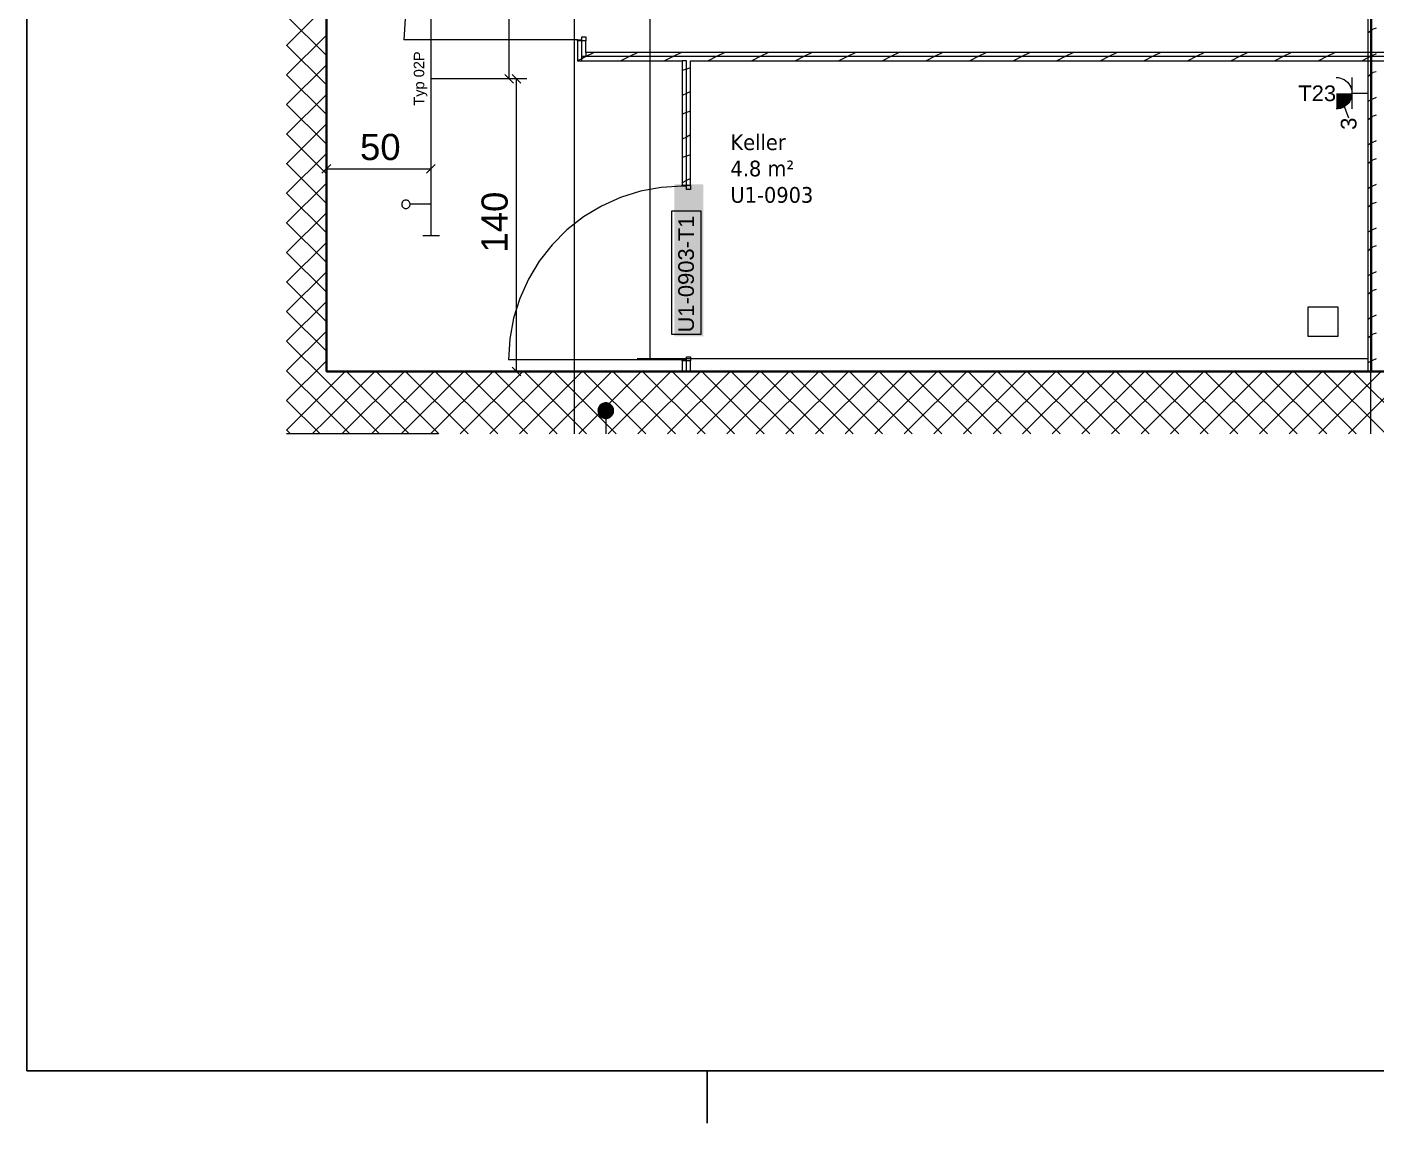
# Model space of a CAD drawing. Extents: x -1132 to 613, y -179 to 712.
# Drawn here: x -1132.4 to -1003.5, y -179.5 to -74.7 of the extents above; entities that cross this region are included whole.
import ezdxf
from ezdxf.lldxf.tags import DXFTag

# ---------------------------------------------------------------- set-up
doc = ezdxf.new("R2010")
doc.units = 0
doc.layers.get('0').update_dxf_attribs({"lineweight": 13})
for name, color, linetype, lineweight in [('A-AREA-____-IDEN', 7, 'Continuous', 5), ('A-DOOR-____-IDEN', 7, 'Continuous', 5), ('A-DOOR-FRAM-MCUT', 7, 'Continuous', 9), ('A-DOOR-OPNG-OTLN', 7, 'Continuous', 9), ('A-FLOR-____-OVHD', 7, 'Strichpunkt - Fein', 9), ('A-WALL-____-MCUT', 7, 'Continuous', 35), ('A-WALL-____-PATT', 7, 'Continuous', 35), ('A-WALL-FNSH-MCUT', 7, 'Continuous', 35), ('S-GRID-____-OTLN', 7, 'Continuous', 5)]:
    doc.layers.add(name, color=color, linetype=linetype, lineweight=lineweight)
for name, color, linetype, lineweight, true_color in [('EL01_VVV_Mass', 7, 'Continuous', 13, 0xb2b200), ('EL01_WAN_Kraft', 1, 'Continuous', 13, 0xff0000), ('EL01_WAN_Leuchten', 7, 'Continuous', 13, 0x0080ff), ('EL01_WAN_Leuchtentyp', 7, 'Continuous', 13, 0x0099ff), ('EL01_WAN_Potentialausgleich', 1, 'Continuous', 13, 0xff0000)]:
    doc.layers.add(name, color=color, linetype=linetype, lineweight=lineweight, true_color=true_color)
doc.styles.get("Standard").update_dxf_attribs({"font": 'arial.ttf'})
tags = doc.linetypes.add('_Rasterlinie_', pattern=[0.375, 0.2, -0.05, 0.075, -0.05]).pattern_tags.tags
tags[10:11] = [DXFTag(74, 4), DXFTag(75, 0), DXFTag(340, '0'), DXFTag(46, 1.0), DXFTag(50, 0.0), DXFTag(44, 0.0), DXFTag(45, 0.0)]
tags[8:9] = [DXFTag(74, 4), DXFTag(75, 0), DXFTag(340, '0'), DXFTag(46, 1.0), DXFTag(50, 0.0), DXFTag(44, 0.0), DXFTag(45, 0.0)]
tags[6:7] = [DXFTag(74, 4), DXFTag(75, 0), DXFTag(340, '0'), DXFTag(46, 1.0), DXFTag(50, 0.0), DXFTag(44, 0.0), DXFTag(45, 0.0)]
tags[4:5] = [DXFTag(74, 4), DXFTag(75, 0), DXFTag(340, '0'), DXFTag(46, 1.0), DXFTag(50, 0.0), DXFTag(44, 0.0), DXFTag(45, 0.0)]
tags = doc.linetypes.add('Strichpunkt - Fein', pattern=[0.2, 0.1, -0.05, 0, -0.05]).pattern_tags.tags
tags[10:11] = [DXFTag(74, 4), DXFTag(75, 0), DXFTag(340, '0'), DXFTag(46, 1.0), DXFTag(50, 0.0), DXFTag(44, 0.0), DXFTag(45, 0.0)]
tags[8:9] = [DXFTag(74, 4), DXFTag(75, 0), DXFTag(340, '0'), DXFTag(46, 1.0), DXFTag(50, 0.0), DXFTag(44, 0.0), DXFTag(45, 0.0)]
tags[6:7] = [DXFTag(74, 4), DXFTag(75, 0), DXFTag(340, '0'), DXFTag(46, 1.0), DXFTag(50, 0.0), DXFTag(44, 0.0), DXFTag(45, 0.0)]
tags[4:5] = [DXFTag(74, 4), DXFTag(75, 0), DXFTag(340, '0'), DXFTag(46, 1.0), DXFTag(50, 0.0), DXFTag(44, 0.0), DXFTag(45, 0.0)]

# ---------------------------------------------------------------- blocks, each defined once
blk = doc.blocks.new('Referenz-A0UNPDE96I', base_point=(-1115.89, -117.37))
at = {"layer": 'A-DOOR-____-IDEN', "color": 0, "linetype": 'Continuous', "ltscale": 0.13}
for p, q in [((-1070.81, -104.1), (-1070.81, -92.26)), ((-1070.81, -92.26), (-1068.03, -92.26)), ((-1068.03, -92.26), (-1068.03, -104.1)), ((-1068.03, -104.1), (-1070.81, -104.1))]:
    blk.add_line(p, q, dxfattribs=at)
at = {"layer": 'A-DOOR-____-IDEN', "color": 7, "linetype": 'Continuous', "ltscale": 0.13, "true_color": 0xffffff}
for points in [[(-1070.56, -104.27), (-1067.8, -104.27), (-1070.56, -89.73)], [(-1067.8, -104.27), (-1070.56, -89.73), (-1067.8, -89.73)]]:
    blk.add_solid(points, dxfattribs=at)
at = {"layer": 'A-DOOR-FRAM-MCUT', "color": 0, "linetype": 'Continuous', "ltscale": 0.13}
for p, q in [((-1079.81, -75.93), (-1079.41, -75.93)), ((-1079.81, -76.03), (-1079.81, -75.93)), ((-1079.01, -76.03), (-1079.81, -76.03)), ((-1079.41, -75.63), (-1079.01, -75.63)), ((-1079.41, -75.93), (-1079.41, -75.63)), ((-1079.01, -75.63), (-1079.01, -76.03)), ((-1069.81, -89.82), (-1069.01, -89.82)), ((-1069.81, -89.92), (-1069.81, -89.82)), ((-1069.41, -89.92), (-1069.81, -89.92)), ((-1069.41, -90.22), (-1069.41, -89.92)), ((-1069.01, -90.22), (-1069.41, -90.22)), ((-1069.01, -89.82), (-1069.01, -90.22)), ((-1069.81, -106.52), (-1069.41, -106.52)), ((-1069.81, -106.62), (-1069.81, -106.52)), ((-1069.01, -106.62), (-1069.81, -106.62)), ((-1069.41, -106.22), (-1069.01, -106.22)), ((-1069.41, -106.52), (-1069.41, -106.22)), ((-1069.01, -106.22), (-1069.01, -106.62))]:
    blk.add_line(p, q, dxfattribs=at)
at = {"layer": 'A-DOOR-OPNG-OTLN', "color": 0, "linetype": 'Continuous', "ltscale": 0.13}
for p, q in [((-1096.29, -73.93), (-1096.41, -75.93)), ((-1079.81, -75.93), (-1096.41, -75.93)), ((-1071.82, -90.04), (-1073.79, -90.4)), ((-1069.81, -89.92), (-1071.82, -90.04)), ((-1075.7, -91), (-1077.53, -91.82)), ((-1073.79, -90.4), (-1075.7, -91)), ((-1077.53, -91.82), (-1079.24, -92.86)), ((-1080.82, -94.1), (-1082.24, -95.51)), ((-1079.24, -92.86), (-1080.82, -94.1)), ((-1082.24, -95.51), (-1083.48, -97.09)), ((-1083.48, -97.09), (-1084.51, -98.81)), ((-1084.51, -98.81), (-1085.34, -100.64)), ((-1085.34, -100.64), (-1085.93, -102.55)), ((-1085.93, -102.55), (-1086.29, -104.52)), ((-1086.29, -104.52), (-1086.41, -106.52)), ((-1069.81, -106.52), (-1086.41, -106.52))]:
    blk.add_line(p, q, dxfattribs=at)
at = {"layer": 'A-FLOR-____-OVHD', "color": 0, "linetype": 'Strichpunkt - Fein', "ltscale": 0.13}
for p, q in [((-1072.91, 373.68), (-1072.91, -106.42)), ((-1004.31, -106.42), (-1074.11, -106.42))]:
    blk.add_line(p, q, dxfattribs=at)
at = {"layer": 'A-WALL-____-MCUT', "color": 0, "linetype": 'Continuous', "ltscale": 0.35}
for p, q in [((-1103.81, -107.62), (-1103.81, 257.88)), ((-1069.01, -107.62), (-1103.81, -107.62)), ((-854.41, -107.62), (-1069.01, -107.62))]:
    blk.add_line(p, q, dxfattribs=at)
at = {"layer": 'A-WALL-____-MCUT', "color": 0, "linetype": 'Continuous', "lineweight": 9, "ltscale": 0.13}
for p, q in [((-1003.91, -107.62), (-1003.91, 70.48)), ((-1079.41, -77.93), (-1079.41, -76.03)), ((-1079.01, -77.13), (-1079.01, -77.53)), ((-924.61, -77.53), (-1079.41, -77.53)), ((-1069.41, -77.93), (-1069.81, -77.93)), ((-1069.41, -89.82), (-1069.41, -77.93)), ((-1069.41, -107.62), (-1069.41, -106.62))]:
    blk.add_line(p, q, dxfattribs=at)
at = {"layer": 'A-WALL-____-PATT', "color": 0, "linetype": 'Continuous', "lineweight": 9, "ltscale": 0.13}
for p, q in [((-1107.61, -76.46), (-1103.81, -72.66)), ((-1103.81, -77.42), (-1107.61, -73.62)), ((-1107.61, -79.29), (-1103.81, -75.49)), ((-1003.91, -74.99), (-1004.31, -75.29)), ((-1003.81, -74.91), (-1003.91, -74.99)), ((-1003.51, -74.81), (-1003.78, -74.9)), ((-1103.81, -80.24), (-1107.61, -76.45)), ((-1078.22, -77.13), (-1079.01, -77.53)), ((-1074.06, -77.13), (-1074.86, -77.53)), ((-1069.89, -77.13), (-1070.69, -77.53)), ((-1065.73, -77.13), (-1066.53, -77.53)), ((-1061.56, -77.13), (-1062.36, -77.53)), ((-1057.4, -77.13), (-1058.2, -77.53)), ((-1053.23, -77.13), (-1054.03, -77.53)), ((-1049.07, -77.13), (-1049.87, -77.53)), ((-1044.9, -77.13), (-1045.7, -77.53)), ((-1040.74, -77.13), (-1041.54, -77.53)), ((-1036.57, -77.13), (-1037.37, -77.53)), ((-1032.41, -77.13), (-1033.21, -77.53)), ((-1028.24, -77.13), (-1029.04, -77.53)), ((-1024.08, -77.13), (-1024.88, -77.53)), ((-1019.91, -77.13), (-1020.71, -77.53)), ((-1015.75, -77.13), (-1016.55, -77.53)), ((-1011.58, -77.13), (-1012.38, -77.53)), ((-1007.42, -77.13), (-1008.22, -77.53)), ((-1003.51, -77.26), (-1003.91, -77.46)), ((-1107.61, -82.11), (-1103.81, -78.32)), ((-1079.41, -77.73), (-1079.81, -77.93)), ((-1079.02, -77.53), (-1079.41, -77.73)), ((-1079.01, -77.53), (-1079.02, -77.53)), ((-1074.86, -77.53), (-1075.66, -77.93)), ((-1070.69, -77.53), (-1071.49, -77.93)), ((-1069.01, -78.6), (-1069.41, -78.73)), ((-1066.53, -77.53), (-1067.33, -77.93)), ((-1062.36, -77.53), (-1063.16, -77.93)), ((-1058.2, -77.53), (-1059, -77.93)), ((-1054.03, -77.53), (-1054.83, -77.93)), ((-1049.87, -77.53), (-1050.67, -77.93)), ((-1045.7, -77.53), (-1046.5, -77.93)), ((-1041.54, -77.53), (-1042.34, -77.93)), ((-1037.37, -77.53), (-1038.17, -77.93)), ((-1033.21, -77.53), (-1034.01, -77.93)), ((-1029.04, -77.53), (-1029.84, -77.93)), ((-1024.88, -77.53), (-1025.68, -77.93)), ((-1020.71, -77.53), (-1021.51, -77.93)), ((-1016.55, -77.53), (-1017.35, -77.93)), ((-1012.38, -77.53), (-1013.18, -77.93)), ((-1008.22, -77.53), (-1009.02, -77.93)), ((-1004.31, -77.66), (-1004.85, -77.93)), ((-1003.91, -77.46), (-1004.31, -77.66)), ((-1103.81, -83.07), (-1107.61, -79.28)), ((-1069.41, -78.73), (-1069.81, -78.86)), ((-1003.91, -79.16), (-1004.31, -79.46)), ((-1003.81, -79.08), (-1003.91, -79.16)), ((-1003.51, -78.98), (-1003.78, -79.06)), ((-1107.61, -84.94), (-1103.81, -81.15)), ((-1069.41, -81.06), (-1069.81, -81.26)), ((-1069.01, -80.86), (-1069.41, -81.06)), ((-1103.81, -85.9), (-1107.61, -82.1)), ((-1003.91, -81.63), (-1004.31, -81.83)), ((-1003.51, -81.43), (-1003.91, -81.63)), ((-1069.41, -82.89), (-1069.81, -83.03)), ((-1069.01, -82.76), (-1069.41, -82.89)), ((-1003.91, -83.32), (-1004.31, -83.62)), ((-1003.81, -83.24), (-1003.91, -83.32)), ((-1003.51, -83.14), (-1003.78, -83.23)), ((-1107.61, -87.77), (-1103.81, -83.97)), ((-1103.81, -88.73), (-1107.61, -84.93)), ((-1069.01, -85.02), (-1069.41, -85.22)), ((-1069.41, -85.22), (-1069.81, -85.42)), ((-1003.91, -85.79), (-1004.31, -85.99)), ((-1003.51, -85.59), (-1003.91, -85.79)), ((-1107.61, -90.6), (-1103.81, -86.8)), ((-1069.41, -87.06), (-1069.81, -87.19)), ((-1069.01, -86.93), (-1069.41, -87.06)), ((-1003.91, -87.49), (-1004.31, -87.79)), ((-1003.81, -87.41), (-1003.91, -87.49)), ((-1003.51, -87.3), (-1003.78, -87.39)), ((-1103.81, -91.56), (-1107.61, -87.76)), ((-1107.61, -93.43), (-1103.81, -89.63)), ((-1069.41, -89.39), (-1069.81, -89.59)), ((-1069.01, -89.19), (-1069.41, -89.39)), ((-1003.91, -89.96), (-1004.31, -90.16)), ((-1003.51, -89.76), (-1003.91, -89.96)), ((-1103.81, -94.39), (-1107.61, -90.59)), ((-1003.51, -91.47), (-1003.78, -91.56)), ((-1107.61, -96.26), (-1103.81, -92.46)), ((-1003.91, -91.65), (-1004.31, -91.95)), ((-1003.81, -91.57), (-1003.91, -91.65)), ((-1103.81, -97.22), (-1107.61, -93.42)), ((-1003.51, -93.92), (-1003.91, -94.12)), ((-1107.61, -99.09), (-1103.81, -95.29)), ((-1003.91, -94.12), (-1004.31, -94.32)), ((-1103.81, -100.04), (-1107.61, -96.25)), ((-1003.91, -95.82), (-1004.31, -96.12)), ((-1003.81, -95.74), (-1003.91, -95.82)), ((-1003.51, -95.63), (-1003.78, -95.72)), ((-1107.61, -101.91), (-1103.81, -98.12)), ((-1103.81, -102.87), (-1107.61, -99.07)), ((-1003.91, -98.29), (-1004.31, -98.49)), ((-1003.51, -98.09), (-1003.91, -98.29)), ((-1003.91, -99.98), (-1004.31, -100.28)), ((-1003.81, -99.9), (-1003.91, -99.98)), ((-1003.51, -99.8), (-1003.78, -99.89)), ((-1107.61, -104.74), (-1103.81, -100.94)), ((-1103.81, -105.7), (-1107.61, -101.9)), ((-1003.91, -102.45), (-1004.31, -102.65)), ((-1003.51, -102.25), (-1003.91, -102.45)), ((-1107.61, -107.57), (-1103.81, -103.77)), ((-1003.91, -104.15), (-1004.31, -104.45)), ((-1003.81, -104.07), (-1003.91, -104.15)), ((-1003.51, -103.96), (-1003.78, -104.05)), ((-1103.81, -108.53), (-1107.61, -104.73)), ((-1107.61, -110.4), (-1103.81, -106.6)), ((-1003.91, -106.62), (-1004.31, -106.82)), ((-1003.51, -106.42), (-1003.91, -106.62)), ((-1103.81, -111.36), (-1107.61, -107.56)), ((-1103.81, -109.43), (-1102.01, -107.62)), ((-1103.81, -112.26), (-1099.18, -107.62)), ((-1102.33, -113.6), (-1096.35, -107.62)), ((-1095.91, -113.6), (-1101.89, -107.62)), ((-1099.5, -113.6), (-1093.52, -107.62)), ((-1093.08, -113.6), (-1099.06, -107.62)), ((-1096.67, -113.6), (-1090.69, -107.62)), ((-1090.25, -113.6), (-1096.24, -107.62)), ((-1093.85, -113.6), (-1087.86, -107.62)), ((-1087.43, -113.6), (-1093.41, -107.62)), ((-1091.02, -113.6), (-1085.04, -107.62)), ((-1084.6, -113.6), (-1090.58, -107.62)), ((-1088.19, -113.6), (-1082.21, -107.62)), ((-1081.77, -113.6), (-1087.75, -107.62)), ((-1085.36, -113.6), (-1079.38, -107.62)), ((-1078.94, -113.6), (-1084.92, -107.62)), ((-1082.53, -113.6), (-1076.55, -107.62)), ((-1076.11, -113.6), (-1082.09, -107.62)), ((-1079.7, -113.6), (-1073.72, -107.62)), ((-1073.28, -113.6), (-1079.27, -107.62)), ((-1076.88, -113.6), (-1070.89, -107.62)), ((-1070.46, -113.6), (-1076.44, -107.62)), ((-1074.05, -113.6), (-1068.07, -107.62)), ((-1067.63, -113.6), (-1073.61, -107.62)), ((-1071.22, -113.6), (-1065.24, -107.62)), ((-1064.8, -113.6), (-1070.78, -107.62)), ((-1068.39, -113.6), (-1062.41, -107.62)), ((-1061.97, -113.6), (-1067.95, -107.62)), ((-1065.56, -113.6), (-1059.58, -107.62)), ((-1059.14, -113.6), (-1065.12, -107.62)), ((-1062.73, -113.6), (-1056.75, -107.62)), ((-1056.31, -113.6), (-1062.3, -107.62)), ((-1059.9, -113.6), (-1053.92, -107.62)), ((-1053.49, -113.6), (-1059.47, -107.62)), ((-1057.08, -113.6), (-1051.09, -107.62)), ((-1050.66, -113.6), (-1056.64, -107.62)), ((-1054.25, -113.6), (-1048.27, -107.62)), ((-1047.83, -113.6), (-1053.81, -107.62)), ((-1051.42, -113.6), (-1045.44, -107.62)), ((-1045, -113.6), (-1050.98, -107.62)), ((-1048.59, -113.6), (-1042.61, -107.62)), ((-1042.17, -113.6), (-1048.15, -107.62)), ((-1045.76, -113.6), (-1039.78, -107.62)), ((-1039.34, -113.6), (-1045.32, -107.62)), ((-1042.93, -113.6), (-1036.95, -107.62)), ((-1036.51, -113.6), (-1042.5, -107.62)), ((-1040.11, -113.6), (-1034.12, -107.62)), ((-1033.69, -113.6), (-1039.67, -107.62)), ((-1037.28, -113.6), (-1031.3, -107.62)), ((-1030.86, -113.6), (-1036.84, -107.62)), ((-1034.45, -113.6), (-1028.47, -107.62)), ((-1028.03, -113.6), (-1034.01, -107.62)), ((-1031.62, -113.6), (-1025.64, -107.62)), ((-1025.2, -113.6), (-1031.18, -107.62)), ((-1028.79, -113.6), (-1022.81, -107.62)), ((-1022.37, -113.6), (-1028.35, -107.62)), ((-1025.96, -113.6), (-1019.98, -107.62)), ((-1019.54, -113.6), (-1025.53, -107.62)), ((-1023.14, -113.6), (-1017.15, -107.62)), ((-1016.72, -113.6), (-1022.7, -107.62)), ((-1020.31, -113.6), (-1014.33, -107.62)), ((-1013.89, -113.6), (-1019.87, -107.62)), ((-1017.48, -113.6), (-1011.5, -107.62)), ((-1011.06, -113.6), (-1017.04, -107.62)), ((-1014.65, -113.6), (-1008.67, -107.62)), ((-1008.23, -113.6), (-1014.21, -107.62)), ((-1011.82, -113.6), (-1005.84, -107.62)), ((-1005.4, -113.6), (-1011.38, -107.62)), ((-1008.99, -113.6), (-1003.01, -107.62)), ((-1002.57, -113.6), (-1008.56, -107.62)), ((-1006.16, -113.6), (-1000.18, -107.62)), ((-999.75, -113.6), (-1005.73, -107.62)), ((-1107.61, -113.23), (-1103.81, -109.43)), ((-1098.74, -113.6), (-1103.81, -108.53)), ((-1104.4, -113.6), (-1107.61, -110.39)), ((-1101.57, -113.6), (-1103.81, -111.36)), ((-1107.23, -113.6), (-1107.61, -113.22)), ((-1105.16, -113.6), (-1103.81, -112.26))]:
    blk.add_line(p, q, dxfattribs=at)
at = {"layer": 'A-WALL-FNSH-MCUT', "color": 0, "linetype": 'Continuous', "lineweight": 9, "ltscale": 0.13}
for p, q in [((-1004.31, 70.48), (-1004.31, -107.62)), ((-1079.81, -76.03), (-1079.81, -77.93)), ((-1079.01, -76.03), (-1079.81, -76.03)), ((-1079.01, -77.13), (-1079.01, -76.03)), ((-924.61, -77.13), (-1079.01, -77.13)), ((-1079.81, -77.93), (-1069.81, -77.93)), ((-1069.81, -77.93), (-1069.81, -89.82)), ((-1069.01, -77.93), (-924.61, -77.93)), ((-1069.01, -89.82), (-1069.01, -77.93)), ((-1069.81, -89.82), (-1069.01, -89.82)), ((-1069.81, -106.62), (-1069.81, -107.62)), ((-1069.01, -106.62), (-1069.81, -106.62)), ((-1069.01, -107.62), (-1069.01, -106.62))]:
    blk.add_line(p, q, dxfattribs=at)
at = {"layer": 'S-GRID-____-OTLN', "color": 0, "linetype": '_Rasterlinie_', "ltscale": 0.13}
for p, q in [((-1080.11, -113.6), (-1080.11, 631.48)), ((-1004.01, -113.6), (-1004.01, 631.48))]:
    blk.add_line(p, q, dxfattribs=at)
at = {"layer": 'A-AREA-____-IDEN', "color": 0, "linetype": 'Continuous', "ltscale": 0.13, "char_height": 1.5, "attachment_point": 1}
for s, insert in [('{\\W0.9;\\fVerdana;Keller}', (-1065.2, -84.97)), ('{\\W0.9;\\fVerdana;4.8 m²}', (-1065.2, -87.48)), ('{\\W0.9;\\fVerdana;U1-0903}', (-1065.2, -90))]:
    blk.add_mtext(s, dxfattribs=dict(at, insert=insert))
at = {"layer": 'A-DOOR-____-IDEN', "color": 0, "linetype": 'Continuous', "ltscale": 0.13, "insert": (-1070.19, -103.9), "char_height": 1.5, "attachment_point": 1, "rotation": 90}
blk.add_mtext('{\\fArial;U1-0903-T1}', dxfattribs=at)
blk = doc.blocks.new('Maß-A0UNPDWX6I', base_point=(-1104.23, -107.62))
at = {"color": 0, "lineweight": -2}
for p, q in [((-1093.81, -89.25), (-1093.81, -79.65)), ((-1103.81, -87.25), (-1103.81, -107.62)), ((-1103.4, -87.84), (-1104.23, -88.67)), ((-1103.81, -88.25), (-1093.81, -88.25)), ((-1093.4, -87.84), (-1094.23, -88.67))]:
    blk.add_line(p, q, dxfattribs=at)
at = {"color": 0, "lineweight": -2, "insert": (-1100.6, -84.92), "char_height": 2.5, "attachment_point": 1}
blk.add_mtext('{\\fArial;50}', dxfattribs=at)
blk = doc.blocks.new('Bodendose (multi) UP-A0UNPEON6I', base_point=(-1009.99, -104.29))
at = {"color": 0, "lineweight": -2}
for p, q in [((-1009.99, -101.45), (-1007.15, -101.45)), ((-1009.99, -104.29), (-1009.99, -101.45)), ((-1007.15, -101.45), (-1007.15, -104.29)), ((-1007.15, -104.29), (-1009.99, -104.29))]:
    blk.add_line(p, q, dxfattribs=at)
blk = doc.blocks.new('Steckdose T23_ AP_ 3-fach-A0UNPEP56I', base_point=(-1010.95, -84.53))
at = {"color": 0, "lineweight": -2}
for p, q in [((-1007.31, -79.53), (-1007.12, -79.54)), ((-1007.12, -79.54), (-1006.92, -79.58)), ((-1006.92, -79.58), (-1006.74, -79.65)), ((-1006.74, -79.65), (-1006.56, -79.73)), ((-1006.56, -79.73), (-1006.4, -79.84)), ((-1006.4, -79.84), (-1006.25, -79.97)), ((-1005.81, -79.53), (-1005.81, -82.53)), ((-1006.25, -79.97), (-1006.12, -80.12)), ((-1006.12, -80.12), (-1006.01, -80.28)), ((-1006.01, -80.28), (-1005.93, -80.46)), ((-1005.93, -80.46), (-1005.86, -80.64)), ((-1005.86, -80.64), (-1005.83, -80.84)), ((-1005.83, -80.84), (-1005.81, -81.03)), ((-1005.81, -81.03), (-1005.83, -81.23)), ((-1005.81, -81.03), (-1004.31, -81.03)), ((-1006.92, -82.48), (-1007.12, -82.52)), ((-1006.74, -82.42), (-1006.92, -82.48)), ((-1006.56, -82.33), (-1006.74, -82.42)), ((-1006.67, -81.96), (-1006.16, -83.37)), ((-1006.4, -82.22), (-1006.56, -82.33)), ((-1006.25, -82.09), (-1006.4, -82.22)), ((-1006.12, -81.94), (-1006.25, -82.09)), ((-1006.01, -81.78), (-1006.12, -81.94)), ((-1005.93, -81.6), (-1006.01, -81.78)), ((-1005.86, -81.42), (-1005.93, -81.6)), ((-1005.83, -81.23), (-1005.86, -81.42)), ((-1007.12, -82.52), (-1007.31, -82.53))]:
    blk.add_line(p, q, dxfattribs=at)
for points in [[(-1005.86, -81.42), (-1007.31, -81.42), (-1005.81, -81.03)], [(-1007.31, -81.42), (-1005.81, -81.03), (-1007.31, -81.03)], [(-1006.01, -81.78), (-1007.31, -81.78), (-1005.86, -81.42)], [(-1007.31, -81.78), (-1005.86, -81.42), (-1007.31, -81.42)], [(-1006.25, -82.09), (-1007.31, -82.09), (-1006.01, -81.78)], [(-1007.31, -82.09), (-1006.01, -81.78), (-1007.31, -81.78)], [(-1006.56, -82.33), (-1007.31, -82.33), (-1006.25, -82.09)], [(-1007.31, -82.33), (-1006.25, -82.09), (-1007.31, -82.09)], [(-1006.92, -82.48), (-1007.31, -82.48), (-1006.56, -82.33)], [(-1007.31, -82.48), (-1006.56, -82.33), (-1007.31, -82.33)], [(-1007.31, -82.53), (-1006.92, -82.48), (-1007.31, -82.48)]]:
    blk.add_solid(points, dxfattribs=at)
at = {"color": 0, "lineweight": -2, "insert": (-1010.94, -80.29), "char_height": 1.5, "attachment_point": 1}
blk.add_mtext('{\\fArial;T23}', dxfattribs=at)
at = {"color": 0, "lineweight": -2, "insert": (-1006.88, -84.53), "char_height": 1.5, "attachment_point": 1, "rotation": 90}
blk.add_mtext('{\\fArial;3}', dxfattribs=at)
blk = doc.blocks.new('Maß-A0UNPF0J6I', base_point=(-1093.81, -80.06))
at = {"color": 0, "lineweight": -2}
for p, q in [((-1086.77, -51.23), (-1085.94, -52.05)), ((-1085.35, -51.64), (-1093.81, -51.64)), ((-1086.35, -79.65), (-1086.35, -51.64)), ((-1085.35, -79.65), (-1093.81, -79.65)), ((-1086.77, -79.24), (-1085.94, -80.06))]:
    blk.add_line(p, q, dxfattribs=at)
at = {"color": 0, "lineweight": -2, "insert": (-1089.69, -68.28), "char_height": 2.5, "attachment_point": 1, "rotation": 90}
blk.add_mtext('{\\fArial;140}', dxfattribs=at)
blk = doc.blocks.new('Maß-A0UNPFUR6I', base_point=(-1103.81, -108.04))
at = {"color": 0, "lineweight": -2}
for p, q in [((-1084.65, -79.65), (-1093.81, -79.65)), ((-1086.07, -79.24), (-1085.24, -80.06)), ((-1085.65, -107.62), (-1085.65, -79.65)), ((-1084.65, -107.62), (-1103.81, -107.62)), ((-1086.07, -107.21), (-1085.24, -108.04))]:
    blk.add_line(p, q, dxfattribs=at)
at = {"color": 0, "lineweight": -2, "insert": (-1088.99, -96.27), "char_height": 2.5, "attachment_point": 1, "rotation": 90}
blk.add_mtext('{\\fArial;140}', dxfattribs=at)
blk = doc.blocks.new('Maß-A0UNPG0J6I', base_point=(-1107.61, -113.56))
at = {"color": 0, "lineweight": -2}
blk.add_line((-1107.61, -113.56), (-1093.11, -113.56), dxfattribs=at)
blk = doc.blocks.new('Erdungs-Anschluss-A0UNPG1D6I', base_point=(-1077.86, -113.6))
at = {"color": 0, "linetype": 'ByBlock', "lineweight": -2, "ltscale": 0.13}
for p, q in [((-1077.64, -110.85), (-1077.7, -110.92)), ((-1077.57, -110.78), (-1077.64, -110.85)), ((-1077.48, -110.73), (-1077.57, -110.78)), ((-1077.4, -110.68), (-1077.48, -110.73)), ((-1077.31, -110.65), (-1077.4, -110.68)), ((-1077.21, -110.63), (-1077.31, -110.65)), ((-1077.11, -110.63), (-1077.21, -110.63)), ((-1077.02, -110.63), (-1077.11, -110.63)), ((-1076.92, -110.65), (-1077.02, -110.63)), ((-1076.83, -110.68), (-1076.92, -110.65)), ((-1076.74, -110.73), (-1076.83, -110.68)), ((-1076.66, -110.78), (-1076.74, -110.73)), ((-1076.59, -110.85), (-1076.66, -110.78)), ((-1076.52, -110.92), (-1076.59, -110.85)), ((-1077.85, -111.27), (-1077.86, -111.37)), ((-1077.86, -111.37), (-1077.85, -111.47)), ((-1077.83, -111.18), (-1077.85, -111.27)), ((-1077.85, -111.47), (-1077.83, -111.56)), ((-1077.8, -111.09), (-1077.83, -111.18)), ((-1077.83, -111.56), (-1077.8, -111.66)), ((-1077.76, -111), (-1077.8, -111.09)), ((-1077.8, -111.66), (-1077.76, -111.74)), ((-1077.7, -110.92), (-1077.76, -111)), ((-1077.76, -111.74), (-1077.7, -111.83)), ((-1077.7, -111.83), (-1077.64, -111.9)), ((-1077.64, -111.9), (-1077.57, -111.96)), ((-1077.57, -111.96), (-1077.48, -112.02)), ((-1077.48, -112.02), (-1077.4, -112.06)), ((-1077.4, -112.06), (-1077.31, -112.09)), ((-1077.31, -112.09), (-1077.21, -112.11)), ((-1077.21, -112.11), (-1077.11, -112.12)), ((-1077.11, -111.37), (-1077.11, -113.6)), ((-1077.11, -112.12), (-1077.02, -112.11)), ((-1077.02, -112.11), (-1076.92, -112.09)), ((-1076.92, -112.09), (-1076.83, -112.06)), ((-1076.83, -112.06), (-1076.74, -112.02)), ((-1076.74, -112.02), (-1076.66, -111.96)), ((-1076.66, -111.96), (-1076.59, -111.9)), ((-1076.59, -111.9), (-1076.52, -111.83)), ((-1076.47, -111), (-1076.52, -110.92)), ((-1076.52, -111.83), (-1076.47, -111.74)), ((-1076.42, -111.09), (-1076.47, -111)), ((-1076.47, -111.74), (-1076.42, -111.66)), ((-1076.39, -111.18), (-1076.42, -111.09)), ((-1076.42, -111.66), (-1076.39, -111.56)), ((-1076.37, -111.27), (-1076.39, -111.18)), ((-1076.39, -111.56), (-1076.37, -111.47)), ((-1076.37, -111.37), (-1076.37, -111.27)), ((-1076.37, -111.47), (-1076.37, -111.37))]:
    blk.add_line(p, q, dxfattribs=at)
for points in [[(-1076.47, -111), (-1077.76, -111), (-1076.59, -110.85)], [(-1077.76, -111), (-1076.59, -110.85), (-1077.64, -110.85)], [(-1076.59, -110.85), (-1077.64, -110.85), (-1076.74, -110.73)], [(-1077.64, -110.85), (-1076.74, -110.73), (-1077.48, -110.73)], [(-1076.74, -110.73), (-1077.48, -110.73), (-1076.92, -110.65)], [(-1077.48, -110.73), (-1076.92, -110.65), (-1077.31, -110.65)], [(-1076.92, -110.65), (-1077.31, -110.65), (-1077.11, -110.63)], [(-1076.37, -111.37), (-1077.86, -111.37), (-1076.39, -111.18)], [(-1077.86, -111.37), (-1076.39, -111.18), (-1077.83, -111.18)], [(-1077.83, -111.56), (-1076.37, -111.37), (-1077.86, -111.37)], [(-1076.37, -111.37), (-1077.86, -111.37), (-1076.37, -111.37)], [(-1077.86, -111.37), (-1076.37, -111.37), (-1077.86, -111.37)], [(-1076.39, -111.18), (-1077.83, -111.18), (-1076.47, -111)], [(-1077.83, -111.18), (-1076.47, -111), (-1077.76, -111)], [(-1076.39, -111.56), (-1077.83, -111.56), (-1076.37, -111.37)], [(-1077.76, -111.74), (-1076.39, -111.56), (-1077.83, -111.56)], [(-1076.47, -111.74), (-1077.76, -111.74), (-1076.39, -111.56)], [(-1077.64, -111.9), (-1076.47, -111.74), (-1077.76, -111.74)], [(-1076.59, -111.9), (-1077.64, -111.9), (-1076.47, -111.74)], [(-1077.48, -112.02), (-1076.59, -111.9), (-1077.64, -111.9)], [(-1076.74, -112.02), (-1077.48, -112.02), (-1076.59, -111.9)], [(-1077.31, -112.09), (-1076.74, -112.02), (-1077.48, -112.02)], [(-1076.92, -112.09), (-1077.31, -112.09), (-1076.74, -112.02)], [(-1077.11, -112.12), (-1076.92, -112.09), (-1077.31, -112.09)]]:
    blk.add_solid(points, dxfattribs=at)
blk = doc.blocks.new('LED-Langfeldleuchte 37W-A0UNPG736I', base_point=(-1096.61, -94.65))
at = {"color": 0, "lineweight": -2}
for p, q in [((-1093.01, -64.65), (-1094.61, -64.65)), ((-1093.81, -94.65), (-1093.81, -64.65)), ((-1096.6, -67.55), (-1096.61, -67.6)), ((-1096.61, -67.6), (-1096.61, -67.65)), ((-1096.61, -67.65), (-1096.61, -67.7)), ((-1096.61, -67.7), (-1096.6, -67.75)), ((-1096.58, -67.5), (-1096.6, -67.55)), ((-1096.6, -67.75), (-1096.58, -67.8)), ((-1096.56, -67.45), (-1096.58, -67.5)), ((-1096.58, -67.8), (-1096.56, -67.85)), ((-1096.53, -67.41), (-1096.56, -67.45)), ((-1096.56, -67.85), (-1096.53, -67.89)), ((-1096.5, -67.37), (-1096.53, -67.41)), ((-1096.53, -67.89), (-1096.5, -67.93)), ((-1096.46, -67.33), (-1096.5, -67.37)), ((-1096.5, -67.93), (-1096.46, -67.97)), ((-1096.41, -67.3), (-1096.46, -67.33)), ((-1096.46, -67.97), (-1096.41, -68)), ((-1096.37, -67.28), (-1096.41, -67.3)), ((-1096.41, -68), (-1096.37, -68.02)), ((-1096.32, -67.26), (-1096.37, -67.28)), ((-1096.37, -68.02), (-1096.32, -68.04)), ((-1096.26, -67.25), (-1096.32, -67.26)), ((-1096.32, -68.04), (-1096.26, -68.05)), ((-1096.21, -67.25), (-1096.26, -67.25)), ((-1096.26, -68.05), (-1096.21, -68.05)), ((-1096.16, -67.25), (-1096.21, -67.25)), ((-1096.21, -68.05), (-1096.16, -68.05)), ((-1096.11, -67.26), (-1096.16, -67.25)), ((-1096.16, -68.05), (-1096.11, -68.04)), ((-1096.06, -67.28), (-1096.11, -67.26)), ((-1096.11, -68.04), (-1096.06, -68.02)), ((-1096.01, -67.3), (-1096.06, -67.28)), ((-1096.06, -68.02), (-1096.01, -68)), ((-1095.97, -67.33), (-1096.01, -67.3)), ((-1096.01, -68), (-1095.97, -67.97)), ((-1095.93, -67.37), (-1095.97, -67.33)), ((-1095.97, -67.97), (-1095.93, -67.93)), ((-1095.9, -67.41), (-1095.93, -67.37)), ((-1095.93, -67.93), (-1095.9, -67.89)), ((-1095.87, -67.45), (-1095.9, -67.41)), ((-1095.9, -67.89), (-1095.87, -67.85)), ((-1095.84, -67.5), (-1095.87, -67.45)), ((-1095.87, -67.85), (-1095.84, -67.8)), ((-1095.83, -67.55), (-1095.84, -67.5)), ((-1095.84, -67.8), (-1095.83, -67.75)), ((-1095.82, -67.6), (-1095.83, -67.55)), ((-1095.83, -67.75), (-1095.82, -67.7)), ((-1095.81, -67.65), (-1095.82, -67.6)), ((-1095.82, -67.7), (-1095.81, -67.65)), ((-1093.81, -67.65), (-1095.81, -67.65)), ((-1096.58, -91.5), (-1096.6, -91.55)), ((-1096.56, -91.45), (-1096.58, -91.5)), ((-1096.53, -91.41), (-1096.56, -91.45)), ((-1096.5, -91.37), (-1096.53, -91.41)), ((-1096.46, -91.33), (-1096.5, -91.37)), ((-1096.41, -91.3), (-1096.46, -91.33)), ((-1096.37, -91.28), (-1096.41, -91.3)), ((-1096.32, -91.26), (-1096.37, -91.28)), ((-1096.26, -91.25), (-1096.32, -91.26)), ((-1096.21, -91.25), (-1096.26, -91.25)), ((-1096.16, -91.25), (-1096.21, -91.25)), ((-1096.11, -91.26), (-1096.16, -91.25)), ((-1096.06, -91.28), (-1096.11, -91.26)), ((-1096.01, -91.3), (-1096.06, -91.28)), ((-1095.97, -91.33), (-1096.01, -91.3)), ((-1095.93, -91.37), (-1095.97, -91.33)), ((-1095.9, -91.41), (-1095.93, -91.37)), ((-1095.87, -91.45), (-1095.9, -91.41)), ((-1095.84, -91.5), (-1095.87, -91.45)), ((-1095.83, -91.55), (-1095.84, -91.5)), ((-1096.6, -91.55), (-1096.61, -91.6)), ((-1096.61, -91.6), (-1096.61, -91.65)), ((-1096.61, -91.65), (-1096.61, -91.7)), ((-1096.61, -91.7), (-1096.6, -91.75)), ((-1096.6, -91.75), (-1096.58, -91.8)), ((-1096.58, -91.8), (-1096.56, -91.85)), ((-1096.56, -91.85), (-1096.53, -91.89)), ((-1096.53, -91.89), (-1096.5, -91.93)), ((-1096.5, -91.93), (-1096.46, -91.97)), ((-1096.46, -91.97), (-1096.41, -92)), ((-1096.41, -92), (-1096.37, -92.02)), ((-1096.37, -92.02), (-1096.32, -92.04)), ((-1096.32, -92.04), (-1096.26, -92.05)), ((-1096.26, -92.05), (-1096.21, -92.05)), ((-1096.21, -92.05), (-1096.16, -92.05)), ((-1096.16, -92.05), (-1096.11, -92.04)), ((-1096.11, -92.04), (-1096.06, -92.02)), ((-1096.06, -92.02), (-1096.01, -92)), ((-1096.01, -92), (-1095.97, -91.97)), ((-1095.97, -91.97), (-1095.93, -91.93)), ((-1095.93, -91.93), (-1095.9, -91.89)), ((-1095.9, -91.89), (-1095.87, -91.85)), ((-1095.87, -91.85), (-1095.84, -91.8)), ((-1095.84, -91.8), (-1095.83, -91.75)), ((-1095.82, -91.6), (-1095.83, -91.55)), ((-1095.83, -91.75), (-1095.82, -91.7)), ((-1095.81, -91.65), (-1095.82, -91.6)), ((-1095.82, -91.7), (-1095.81, -91.65)), ((-1093.81, -91.65), (-1095.81, -91.65)), ((-1093.01, -94.65), (-1094.61, -94.65))]:
    blk.add_line(p, q, dxfattribs=at)
blk = doc.blocks.new('Bemerkung 1-A0UNPG756I', base_point=(-1095.46, -82.23))
at = {"color": 0, "lineweight": -2, "insert": (-1095.46, -82.23), "char_height": 1, "attachment_point": 1, "rotation": 90}
blk.add_mtext('{\\fArial;Typ 02P}', dxfattribs=at)

msp = doc.modelspace()

# ---------------------------------------------------------------- linework, layer by layer
at = {"color": 0, "linetype": 'ByBlock', "lineweight": -2, "ltscale": 0.13}
for p, q in [((-1132.42, 706.53), (-1132.42, -174.47)), ((-1132.42, -174.47), (607.58, -174.47)), ((-1067.42, -174.47), (-1067.42, -179.47))]:
    msp.add_line(p, q, dxfattribs=at)

# ---------------------------------------------------------------- block references
at = {"color": 9, "lineweight": 25, "ltscale": 0.25, "true_color": 0xc0c0c0}
msp.add_blockref('Referenz-A0UNPDE96I', (-1115.89, -117.37), dxfattribs=at)
at = {"layer": 'EL01_VVV_Mass', "linetype": 'Continuous', "ltscale": 0.13}
for name, p in [('Maß-A0UNPF0J6I', (-1093.81, -80.06)), ('Maß-A0UNPDWX6I', (-1104.23, -107.62)), ('Maß-A0UNPFUR6I', (-1103.81, -108.04)), ('Maß-A0UNPG0J6I', (-1107.61, -113.56))]:
    msp.add_blockref(name, p, dxfattribs=at)
at = {"layer": 'EL01_WAN_Kraft', "color": 1, "linetype": 'Continuous', "ltscale": 0.13, "true_color": 0xff0000}
for name, p in [('Steckdose T23_ AP_ 3-fach-A0UNPEP56I', (-1010.95, -84.53)), ('Bodendose (multi) UP-A0UNPEON6I', (-1009.99, -104.29))]:
    msp.add_blockref(name, p, dxfattribs=at)
at = {"layer": 'EL01_WAN_Leuchten', "ltscale": 0.13}
msp.add_blockref('LED-Langfeldleuchte 37W-A0UNPG736I', (-1096.61, -94.65), dxfattribs=at)
at = {"layer": 'EL01_WAN_Leuchtentyp', "ltscale": 0.13}
msp.add_blockref('Bemerkung 1-A0UNPG756I', (-1095.46, -82.23), dxfattribs=at)
at = {"layer": 'EL01_WAN_Potentialausgleich', "linetype": 'ByBlock', "ltscale": 0.13}
msp.add_blockref('Erdungs-Anschluss-A0UNPG1D6I', (-1077.86, -113.6), dxfattribs=at)

doc.saveas('drawing.dxf')
